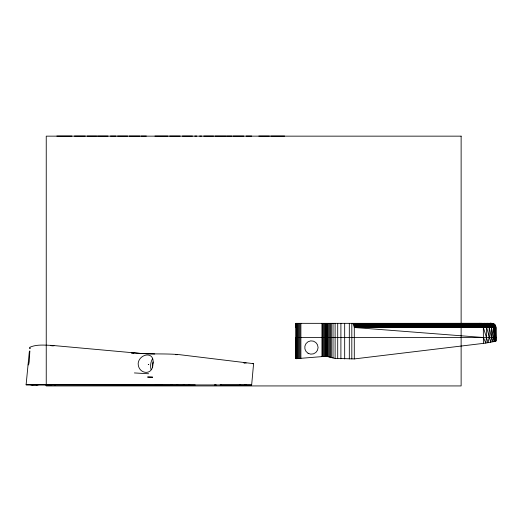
<?xml version="1.0" encoding="UTF-8"?>
<svg xmlns="http://www.w3.org/2000/svg" width="522" height="522" viewBox="0 0 522 522"><rect width="100%" height="100%" fill="white"/><g stroke="black" fill="none" stroke-linecap="round" stroke-linejoin="round"><path stroke-width="0.78" d="M295.883 327.503L295.883 323.34L491.731 323.34C493.962 323.314 495.926 325.278 495.9 327.503L495.9 341.12L485.819 343.078L354.288 358.921L335.111 358.405L326.23 356.272L296.17 358.686L295.883 353.159M295.954 337.506L295.941 358.66L295.889 323.34M495.58 335.822L495.9 341.12L495.9 327.503L354.294 327.503L353.714 324.599L352.233 323.34M495.548 337.506L495.796 326.576L354.262 326.739L483.385 327.503L486.413 326.576L485.499 324.247L484.286 323.34L486.843 323.444L491.757 324.906L494.288 326.576L494.784 327.503L495.567 341.362L493.049 325.695L492.005 324.247L490.504 323.444L486.85 323.34L490.797 324.906L493.329 326.576M495.567 341.362L495.893 337.506L495.417 326.576L493.538 324.906L488.873 323.444L490.797 324.906L491.463 326.576L491.43 337.506L490.771 342.373L486.413 326.576L483.183 325.695L353.968 325.252L494.986 324.906L495.476 326.576L495.489 325.695L354.157 325.996L483.333 326.576L483.398 343.378M493.264 323.751L491.417 323.34L493.29 324.247L494.686 326.576L494.582 341.656L493.283 337.506L491.548 327.503L488.918 325.695L487.489 323.751L481.304 323.34L352.644 323.418L492.657 323.444L494.686 324.906L494.327 324.247L353.401 324.064L493.538 323.751L494.04 324.247M494.784 327.503L495.417 326.576L494.621 324.906C485.545 321.839 493.942 322.955 494.288 326.576L493.421 327.503L492.97 341.995L491.417 337.506L488.918 325.695L482.602 324.247L353.714 324.599L482.935 324.906L489.14 326.576L486.478 327.503L486.426 337.506L485.819 343.078L483.398 337.506L354.294 327.503L354.288 358.921M495.417 326.576L495.489 325.695M28.123 364.956L28.762 364.18L29.232 361.505L29.852 350.908L29.317 351.821L26.1 384.812L47.215 384.864M222.085 384.975L251.65 384.968L253.588 363.671L179.007 354.608C164.078 353.309 149.005 354.608 134.082 352.859L52.056 345.401C44.748 345.186 36.768 344.207 29.995 347.208L29.682 347.789L30.028 348.644M153.148 361.981L152.457 364.676L152.659 367.377M152.587 358.64C150.584 361.831 150.192 365.87 150.988 369.504M491.548 327.503L492.455 326.576L491.757 324.906L490.504 323.751L488.938 323.34M131.316 352.957L133.841 353.107M26.1 384.812L251.65 384.968M50.83 345.551L54.007 345.838M38.445 384.805L30.785 384.825L37.773 384.805M125.926 384.871L127.1 384.871M132.431 384.871L131.224 384.871M155.302 384.884L155.549 384.884M161.807 384.89L161.546 384.89M171.151 384.89L172.332 384.89M177.754 384.897L176.456 384.897M183.268 384.975L184.449 384.975M189.773 384.975L188.572 384.975M239.552 384.955L240.733 384.962M246.058 384.962L244.857 384.962M56.826 136.066L71.945 136.066M74.405 136.066L85.282 136.066M87.128 136.066L96.661 136.066M97.523 136.066L108.021 136.066M110.449 136.066L116.047 136.066M117.567 136.066L127.694 136.066M129.169 136.066L139.883 136.066M141.012 136.066L146.356 136.066M154.917 136.066L168.019 136.066M169.637 136.066L180.142 136.066M182.367 136.066L192.487 136.066M194.797 136.066L196.735 136.066M199.632 136.066L201.596 136.066M203.737 136.066L213.583 136.066M214.979 136.066L225.856 136.066M226.574 136.066L231.918 136.066M233.073 136.066L243.787 136.066M246.136 136.066L251.734 136.066M258.788 136.066L269.417 136.066M270.781 136.066L284.634 136.066M295.889 337.506L495.893 337.506M252.348 363.671L253.588 363.671M33.114 384.805L32.168 384.805M36.175 384.831L37.121 384.831M46.823 384.805L45.551 384.805L195.195 384.955M50.112 384.864L48.846 384.864L49.557 384.864M50.947 384.805L51.946 384.805M54.236 384.871L55.534 384.871L54.856 384.871M216.036 384.968L214.77 384.968L216.004 384.968M220.16 384.968L221.458 384.968L220.264 384.968M155.921 384.89L161.22 384.89M154.727 353.975L146.349 353.707M479.229 323.34L480.723 323.392M148.633 373.759L134.389 372.936M29.937 347.802L29.95 348.487M146.251 353.701L140.314 353.361M131.296 352.787L133.802 353.081M244.015 362.836L246.162 363.058M139.883 353.335L134.082 352.859M490.471 323.34L493.192 323.751L494.621 324.906L494.327 324.247M52.474 345.832L50.934 345.642M177.323 354.699L175.379 354.614L175.764 354.706M244.42 363.044L244.035 363.005M491.417 323.34L493.192 323.751L492.657 323.444M486.85 323.34C489.629 323.692 492.866 324.266 494.686 326.576M492.331 323.444L491.731 323.34L492.448 323.751M489.74 323.444L492.918 324.247L495.11 325.695L494.986 324.906M481.304 323.34C485.577 323.712 490.315 324.182 493.421 327.503M491.346 323.444L493.975 324.247L493.538 323.751M487.561 323.444L489.349 324.906L489.962 326.576L489.218 327.503L489.121 337.506L488.037 342.778L483.385 327.503M491.463 326.576L488.553 324.906L482.211 323.751L353.035 323.666L481.767 323.444L482.602 324.247L483.333 326.576M351.815 323.34L351.815 358.921M349.316 323.34L349.316 358.921M344.677 323.34L344.677 358.921M340.899 323.34L340.899 358.79M337.708 323.34L337.708 358.634M335.111 323.34L335.111 358.405M333.023 323.34L333.023 358.118M331.326 323.34L331.326 357.733M330.393 323.34L330.393 357.446M329.584 323.34L329.584 357.146M328.521 323.34L328.521 356.761M327.529 323.34L327.529 356.474M326.883 323.34L326.883 356.311M326.655 323.34L326.655 356.285M326.23 323.34L326.23 356.272M325.624 323.34L325.624 356.285M324.847 323.34L324.847 356.324M323.953 323.34L323.953 356.376M323.007 323.34L323.007 356.448M322.465 323.34L322.465 356.487M321.943 323.34L321.943 356.533M300.887 323.34L300.887 358.438M299.948 323.34L299.948 358.516M298.982 323.34L298.982 358.588M298.069 323.34L298.069 358.647M297.253 323.34L297.253 358.686M296.613 323.34L296.613 358.699M296.17 323.34L296.17 358.686M152.939 363.899C152.979 376.427 137.841 374.104 138.18 363.221C139.328 353.648 155.099 350.66 152.939 363.899M148.3 364.402L148.744 364.5L148.3 364.402M461.128 136.151L46.243 136.151L46.243 385.934L461.128 385.934L461.128 136.151M152.6 377.178L147.7 377.054L152.6 377.178M308.078 353.277A6.669 6.669 0 0 0 318.081 347.508A6.669 6.669 0 0 0 308.078 341.734A6.669 6.669 0 0 0 308.078 353.277"/></g></svg>
